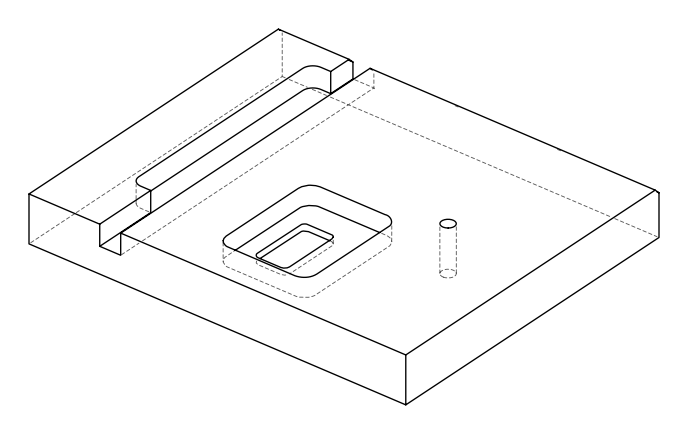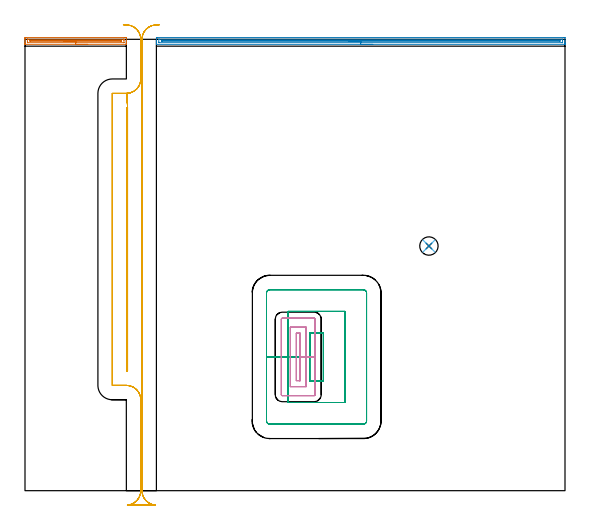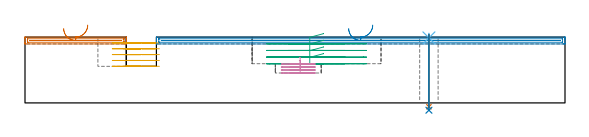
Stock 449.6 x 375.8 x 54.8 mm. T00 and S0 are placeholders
(PLAN: 8 operations, 6 tool changes, 35 min)
(1 AREA_MILL | FG_CHAMFER_SURFACE | UGT0205_001 | 2.17 min | 1433 mm3)
(2 AREA_MILL_1 | FG_CHAMFER_SURFACE_1 | UGT0205_001 | 8.31 min | 5573 mm3)
(3 MILL_RECTANGULAR_POCKET | POCKET_RECTANGULAR_STRAIGHT | UGT0201_106 | Follow Part, ap 6, ae 75% | 6.72 min | 319691 mm3)
(4 MILL_RECTANGULAR_POCKET_1 | POCKET_RECTANGULAR_STRAIGHT_1 | NXT0201_013 | Follow Part, ap 2.5, ae 75% | 3.62 min | 21685 mm3)
(5 MILL_RECTANGULAR_SLOT | SLOT_RECTANGULAR | UGT0201_106 | Follow Part, ap 6, ae 75% | 13.62 min | 380505 mm3)
(6 SPOT_DRILL | STEP1HOLE | NXT0321_9005460120000 | 0.03 min | 27 mm3)
(7 DRILL_THROUGH_HOLE_INTO_CENTER | STEP1HOLE | NXT0301_065 | 0.24 min | 3783 mm3)
(8 DRILL_TO_ENLARGE_THROUGH_HOLE | STEP1HOLE | UGT0301_283 | 0.25 min | 6242 mm3)
(TOOL UGT0205_001 | Chamfer Mill 20 x 3 x 45 deg. | D20 FL50 Z2)
(TOOL UGT0201_106 | End Mill 24 mm | D24 FL25 Z2)
(TOOL NXT0201_013 | ENDMILL 10mm | D10 FL30 Z4)
(TOOL NXT0321_9005460120000 | NC Spot Drill, 142deg, 12mm, Carbide, Uncoated | D12 PA142 FL30 Z2)
(TOOL NXT0301_065 | Carbide Drill 9.4mm [860.1-0940-075A1-MM 2214] | D9.4 PA140 FL98 Z2)
(TOOL UGT0301_283 | Twist Drill 15.3 mm | D15.3 PA118 FL120 Z2)
(OP 1 AREA_MILL)
G17 G21 G94 G90
T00 M6
G54
G17 G0 G90 X52.2 Y371.6 S1061 M3
G43 Z64.8 H0
G94 G1 X52.162 Z63.928 F250.
X52.048 Z63.063
X51.859 Z62.212
X51.597 Z61.38
X51.263 Z60.574
X50.86 Z59.8
X50.391 Z59.064
X49.86 Z58.372
X49.271 Z57.729
X48.628 Z57.139
X47.936 Z56.608
X47.2 Z56.14
X46.426 Z55.737
X45.62 Z55.403
X44.788 Z55.141
X43.936 Z54.952
X43.072 Z54.838
X42.2 Z54.8
X0.18
X0.01 Y371.603 Z54.788
X0.007 Y371.666 Z54.726
X0. Y372.098 Z54.301
Y372.388 Z54.011
Y373.11 Z53.285
Y374.364 Z52.033
Y375.79 Z50.606
Y376.417 Z49.979
X0.002 Y376.683 Z49.713
X0.007 Y377.291 Z49.105
X0.017 Y377.293 Z49.104
X0.627 Y377.3 Z49.1
X83.155
X83.772 Y377.298 Z49.102
X84.383 Y377.293 Z49.104
X84.393 Y377.291 Z49.105
X84.4 Y376.683 Z49.713
Y374.897 Z51.498
Y373.471 Z52.925
Y373.11 Z53.285
Y372.388 Z54.011
Y372.098 Z54.302
X84.393 Y371.666 Z54.726
X84.39 Y371.603 Z54.788
X84.219 Y371.6 Z54.8
X42.2
Y373.014 Z53.386
X2.32 Y373.015 Z53.385
X2.128 Y373.018 Z53.382
X2.009 Y373.021 Z53.379
X2.005 Y373.051 Z53.349
X2.002 Y373.11 Z53.29
X2. Y373.525 Z52.875
Y374.003 Z52.397
Y375.79 Z50.61
X2.001 Y375.842 Z50.558
X2.004 Y375.867 Z50.533
X2.008 Y375.875 Z50.525
X2.033 Y375.879 Z50.521
X2.224 Y375.885 Z50.515
X2.32 Y375.886 Z50.514
X2.416
X82.08 Y375.885 Z50.515
X82.272 Y375.882 Z50.518
X82.391 Y375.879 Z50.521
X82.395 Y375.849 Z50.551
X82.398 Y375.79 Z50.61
X82.4 Y375.375 Z51.025
Y374.897 Z51.503
Y373.11 Z53.29
X82.399 Y373.058 Z53.342
X82.396 Y373.033 Z53.367
X82.391 Y373.025 Z53.375
X82.367 Y373.021 Z53.379
X82.176 Y373.015 Z53.385
X82.08 Y373.014 Z53.386
X81.984
X42.2
Y374.428 Z51.972
X4.671 Y374.429 Z51.971
X4.247 Y374.432 Z51.968
X4.204 Y374.435 Z51.965
X4.059 Y374.451 Z51.949
X4.162 Y374.465 Z51.935
X4.204 Y374.467 Z51.933
X4.629 Y374.471 Z51.929
X4.672
X79.771
X80.196 Y374.464 Z51.936
X80.342 Y374.449 Z51.951
X80.238 Y374.435 Z51.965
X80.196 Y374.433 Z51.967
X79.77 Y374.429 Z51.971
X42.2 Y374.428 Z51.972
X41.328 Z52.01
X40.463 Z52.123
X39.612 Z52.312
X38.78 Z52.575
X37.974 Z52.908
X37.2 Z53.311
X36.464 Z53.78
X35.772 Z54.311
X35.129 Z54.9
X34.54 Z55.544
X34.008 Z56.236
X33.54 Z56.972
X33.137 Z57.745
X32.803 Z58.551
X32.541 Z59.383
X32.352 Z60.235
X32.238 Z61.1
X32.2 Z61.972
G0 Z64.8
M5
M2
(OP 2 AREA_MILL_1)
G17 G21 G94 G90
T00 M6
G54
G17 G0 G90 X289.5 Y371.6 S1061 M3
G43 Z64.8 H0
G94 G1 X289.462 Z63.928 F250.
X289.348 Z63.063
X289.159 Z62.212
X288.897 Z61.38
X288.563 Z60.574
X288.16 Z59.8
X287.691 Z59.064
X287.16 Z58.372
X286.571 Z57.729
X285.928 Z57.14
X285.236 Z56.608
X284.5 Z56.14
X283.726 Z55.737
X282.92 Z55.403
X282.088 Z55.141
X281.236 Z54.952
X280.372 Z54.838
X279.5 Z54.8
X109.584
X109.41 Y371.603 Z54.788
X109.407 Y371.668 Z54.724
X109.4 Y372.108 Z54.292
Y372.375 Z54.025
Y373.11 Z53.285
Y374.371 Z52.026
Y375.79 Z50.606
Y376.42 Z49.976
X109.402 Y376.683 Z49.713
X109.407 Y377.291 Z49.105
X109.42 Y377.293 Z49.104
X110.031 Y377.3 Z49.1
X448.351
X448.969 Y377.299 Z49.101
X449.58 Y377.293 Z49.104
X449.593 Y377.291 Z49.105
X449.6 Y376.683 Z49.713
Y374.897 Z51.498
Y373.478 Z52.919
Y373.11 Z53.285
Y372.375 Z54.025
Y372.108 Z54.292
Y371.67 Z54.722
Y371.615 Z54.776
X449.592 Y371.603 Z54.788
X449.416 Y371.6 Z54.8
X279.5
Y373.014 Z53.386
X111.82
X111.413 Y373.021 Z53.379
X111.409 Y373.051 Z53.349
X111.405 Y373.11 Z53.29
X111.401 Y373.529 Z52.871
Y375.79 Z50.61
X111.403 Y375.842 Z50.558
X111.406 Y375.868 Z50.532
X111.408 Y375.875 Z50.525
X111.437 Y375.879 Z50.521
X111.628 Y375.884 Z50.516
X111.724 Y375.885 Z50.515
X447.18 Y375.886 Z50.514
X447.587 Y375.879 Z50.521
X447.591 Y375.849 Z50.551
X447.595 Y375.79 Z50.61
X447.599 Y375.371 Z51.029
Y373.11 Z53.29
X447.597 Y373.058 Z53.342
X447.594 Y373.033 Z53.368
X447.592 Y373.025 Z53.375
X447.563 Y373.021 Z53.379
X447.372 Y373.016 Z53.384
X447.276 Y373.015 Z53.385
X279.5 Y373.014 Z53.386
Y374.428 Z51.972
X114.076 Y374.429 Z51.971
X113.652 Y374.432 Z51.968
X113.608 Y374.435 Z51.965
X113.461 Y374.451 Z51.949
X113.567 Y374.465 Z51.935
X113.608 Y374.467 Z51.933
X114.034 Y374.471 Z51.929
X114.077 Y374.472 Z51.928
X444.966 Y374.471 Z51.929
X445.392 Y374.465 Z51.935
X445.54 Y374.449 Z51.951
X445.433 Y374.435 Z51.965
X445.392 Y374.433 Z51.967
X444.965 Y374.429 Z51.971
X279.5 Y374.428 Z51.972
X278.628 Z52.01
X277.763 Z52.123
X276.912 Z52.312
X276.08 Z52.575
X275.274 Z52.908
X274.5 Z53.311
X273.764 Z53.78
X273.072 Z54.311
X272.429 Z54.9
X271.84 Z55.544
X271.308 Z56.236
X270.84 Z56.972
X270.437 Z57.745
X270.103 Z58.551
X269.841 Z59.383
X269.652 Z60.235
X269.538 Z61.1
X269.5 Z61.972
G0 Z64.8
M5
M2
(OP 3 MILL_RECTANGULAR_POCKET)
G17 G21 G94 G90
T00 M6
G54
G17 G0 G90 X248.4 Y130.641 S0 M3
G43 Z64.8 H0
Z57.8
G94 G1 Y131.3 Z57.623 F250.
X237.1 Z54.596
Y111.35 Z49.25
Y91.4 F500.
X248.4
Y131.3
X237.1
Y111.35
X219.1
Y73.4
X266.4
Y149.3
X219.1
Y111.35
X201.1
Y58.1
G3 X203.8 Y55.4 R2.7
G1 X281.7
G3 X284.4 Y58.1 R2.7
G1 Y164.6
G3 X281.7 Y167.3 R2.7
G1 X203.8
G3 X201.1 Y164.6 R2.7
G1 Y111.35
Y110.35
G0 X248.4 Y130.641 Z52.25
G1 Y131.3 Z52.073 F250.
X237.1 Z49.046
Y111.35 Z43.7
Y91.4 F500.
X248.4
Y131.3
X237.1
Y111.35
X219.1
Y73.4
X266.4
Y149.3
X219.1
Y111.35
X201.1
Y58.1
G3 X203.8 Y55.4 R2.7
G1 X281.7
G3 X284.4 Y58.1 R2.7
G1 Y164.6
G3 X281.7 Y167.3 R2.7
G1 X203.8
G3 X201.1 Y164.6 R2.7
G1 Y111.35
Y110.35
G0 X248.4 Y130.641 Z46.7
G1 Y131.3 Z46.523 F250.
X237.1 Z43.496
Y111.35 Z38.15
Y91.4 F500.
X248.4
Y131.3
X237.1
Y111.35
X219.1
Y73.4
X266.4
Y149.3
X219.1
Y111.35
X201.1
Y58.1
G3 X203.8 Y55.4 R2.7
G1 X281.7
G3 X284.4 Y58.1 R2.7
G1 Y164.6
G3 X281.7 Y167.3 R2.7
G1 X203.8
G3 X201.1 Y164.6 R2.7
G1 Y111.35
Y110.35
G0 X248.4 Y130.641 Z41.15
G1 Y131.3 Z40.973 F250.
X237.1 Z37.946
Y111.35 Z32.6
Y91.4 F500.
X248.4
Y131.3
X237.1
Y111.35
X219.1
Y73.4
X266.4
Y149.3
X219.1
Y111.35
X201.1
Y58.1
G3 X203.8 Y55.4 R2.7
G1 X281.7
G3 X284.4 Y58.1 R2.7
G1 Y164.6
G3 X281.7 Y167.3 R2.7
G1 X203.8
G3 X201.1 Y164.6 R2.7
G1 Y111.35
Y110.35
G0 Z64.8
M5
M2
(OP 4 MILL_RECTANGULAR_POCKET_1)
G17 G21 G94 G90
T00 M6
G54
G17 G0 G90 X228.355 Y91.6 S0 M3
G43 Z64.8 H0
Z37.867
G94 G1 X229.1 Z37.667 F250.
Y111.35 Z32.375
Y131.1 F500.
X225.9
Y91.6
X229.1
Y111.35
X234.1
Y136.1
X220.9
Y86.6
X234.1
Y111.35
X241.6
Y142.8
G3 X240.8 Y143.6 R0.8
G1 X214.2
G3 X213.4 Y142.8 R0.8
G1 Y79.9
G3 X214.2 Y79.1 R0.8
G1 X240.8
G3 X241.6 Y79.9 R0.8
G1 Y111.35
Y112.35
G0 X228.355 Y91.6 Z35.375
G1 X229.1 Z35.175 F250.
Y111.35 Z29.883
Y131.1 F500.
X225.9
Y91.6
X229.1
Y111.35
X234.1
Y136.1
X220.9
Y86.6
X234.1
Y111.35
X241.6
Y142.8
G3 X240.8 Y143.6 R0.8
G1 X214.2
G3 X213.4 Y142.8 R0.8
G1 Y79.9
G3 X214.2 Y79.1 R0.8
G1 X240.8
G3 X241.6 Y79.9 R0.8
G1 Y111.35
Y112.35
G0 X228.355 Y91.6 Z32.883
G1 X229.1 Z32.684 F250.
Y111.35 Z27.392
Y131.1 F500.
X225.9
Y91.6
X229.1
Y111.35
X234.1
Y136.1
X220.9
Y86.6
X234.1
Y111.35
X241.6
Y142.8
G3 X240.8 Y143.6 R0.8
G1 X214.2
G3 X213.4 Y142.8 R0.8
G1 Y79.9
G3 X214.2 Y79.1 R0.8
G1 X240.8
G3 X241.6 Y79.9 R0.8
G1 Y111.35
Y112.35
G0 X228.355 Y91.6 Z30.392
G1 X229.1 Z30.192 F250.
Y111.35 Z24.9
Y131.1 F500.
X225.9
Y91.6
X229.1
Y111.35
X234.1
Y136.1
X220.9
Y86.6
X234.1
Y111.35
X241.6
Y142.8
G3 X240.8 Y143.6 R0.8
G1 X214.2
G3 X213.4 Y142.8 R0.8
G1 Y79.9
G3 X214.2 Y79.1 R0.8
G1 X240.8
G3 X241.6 Y79.9 R0.8
G1 Y111.35
Y112.35
G0 Z64.8
M5
M2
(OP 5 MILL_RECTANGULAR_SLOT)
G17 G21 G94 G90
T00 M6
G54
G17 G0 G90 X82.526 Y388.027 S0 M3
G43 Z64.8 H0
Z49.94
G94 G1 X85.513 Y387.748 F250.
G2 X96.4 Y375.8 R12. F500.
G1 Y342.8
G2 X84.9 Y330.81 R12.
G1 X85.4 Y318.821
Y99.679
G3 X84.7 Y99.698 R24.
G1 Y318.802
G3 X85.4 Y318.821 R24.
G1 X84.9 Y330.81
G2 X84.4 Y330.8 R12.
G1 X72.7
Y87.7
X84.4
G2 X96.4 Y75.7 R12.
G1 Y0.
G2 X85.248 Y-11.97 R12.
G1 Y-12.
X108.552
Y-11.97
G2 X97.4 Y0. R12.
G1 Y375.8
G2 X108.284 Y387.748 R12.
G1 X111.271 Y388.027 F250.
G0 X81.892 Y387.912 Z45.08
G1 X84.89 Y387.79
G2 X96.4 Y375.8 R12. F500.
G1 Y342.8
G2 X84.9 Y330.81 R12.
G1 X85.4 Y318.821
Y99.679
G3 X84.7 Y99.698 R24.
G1 Y318.802
G3 X85.4 Y318.821 R24.
G1 X84.9 Y330.81
G2 X84.4 Y330.8 R12.
G1 X72.7
Y87.7
X84.4
G2 X96.4 Y75.7 R12.
G1 Y0.
G2 X85.248 Y-11.97 R12.
G1 Y-12.
X108.552
Y-11.97
G2 X97.4 Y0. R12.
G1 Y375.8
G2 X108.91 Y387.79 R12.
G1 X111.908 Y387.912 F250.
G0 X81.892 Z40.22
G1 X84.89 Y387.79
G2 X96.4 Y375.8 R12. F500.
G1 Y342.8
G2 X84.9 Y330.81 R12.
G1 X85.4 Y318.821
Y99.679
G3 X84.7 Y99.698 R24.
G1 Y318.802
G3 X85.4 Y318.821 R24.
G1 X84.9 Y330.81
G2 X84.4 Y330.8 R12.
G1 X72.7
Y87.7
X84.4
G2 X96.4 Y75.7 R12.
G1 Y0.
G2 X85.248 Y-11.97 R12.
G1 Y-12.
X108.552
Y-11.97
G2 X97.4 Y0. R12.
G1 Y375.8
G2 X108.91 Y387.79 R12.
G1 X111.908 Y387.912 F250.
G0 X81.892 Z35.36
G1 X84.89 Y387.79
G2 X96.4 Y375.8 R12. F500.
G1 Y342.8
G2 X84.9 Y330.81 R12.
G1 X85.4 Y318.821
Y99.679
G3 X84.7 Y99.698 R24.
G1 Y318.802
G3 X85.4 Y318.821 R24.
G1 X84.9 Y330.81
G2 X84.4 Y330.8 R12.
G1 X72.7
Y87.7
X84.4
G2 X96.4 Y75.7 R12.
G1 Y0.
G2 X85.248 Y-11.97 R12.
G1 Y-12.
X108.552
Y-11.97
G2 X97.4 Y0. R12.
G1 Y375.8
G2 X108.91 Y387.79 R12.
G1 X111.908 Y387.912 F250.
G0 X81.892 Z30.5
G1 X84.89 Y387.79
G2 X96.4 Y375.8 R12. F500.
G1 Y342.8
G2 X84.9 Y330.81 R12.
G1 X85.4 Y318.821
Y99.679
G3 X84.7 Y99.698 R24.
G1 Y318.802
G3 X85.4 Y318.821 R24.
G1 X84.9 Y330.81
G2 X84.4 Y330.8 R12.
G1 X72.7
Y87.7
X84.4
G2 X96.4 Y75.7 R12.
G1 Y0.
G2 X85.248 Y-11.97 R12.
G1 Y-12.
X108.552
Y-11.97
G2 X97.4 Y0. R12.
G1 Y375.8
G2 X108.91 Y387.79 R12.
G1 X111.908 Y387.912 F250.
G0 Z64.8
M5
M2
(OP 6 SPOT_DRILL)
G17 G21 G94 G90
T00 M6
G54
G17 G0 G90 X336.3 Y203.7 S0 M3
G43 Z64.8 H0
G94 G81 G98 Z54.141 F250. R57.8
G80
M5
M2
(OP 7 DRILL_THROUGH_HOLE_INTO_CENTER)
G17 G21 G94 G90
T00 M6
G54
G17 G0 G90 X336.3 Y203.7 S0 M3
G43 Z64.8 H1
G94 G73 G98 Z-3.211 F250. Q8.287 R56.8
G80
M5
M2
(OP 8 DRILL_TO_ENLARGE_THROUGH_HOLE)
G17 G21 G94 G90
T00 M6
G54
G17 G0 G90 X336.3 Y203.7 S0 M3
G43 Z64.8 H0
G94 G73 G98 Z-6.097 F250. Q15.224 R56.8
G80
M5
M2
